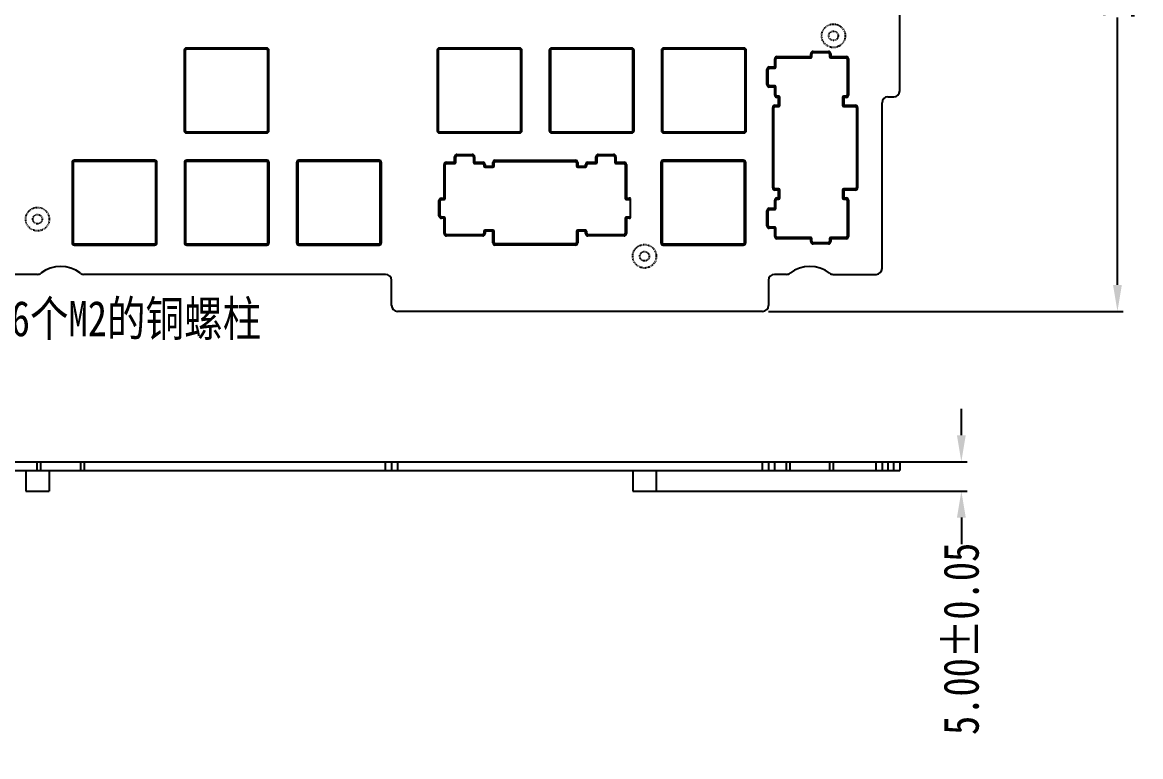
# Model space of a CAD drawing. Header units: inches. Extents: x 1530 to 2079, y 82 to 346.
# Drawn here: x 1888.9 to 2078.8, y 82.3 to 207 of the extents above; entities that cross this region are included whole.
import ezdxf

# ---------------------------------------------------------------- set-up
doc = ezdxf.new("R2010")
doc.units = ezdxf.units.IN
doc.header["$LTSCALE"] = 0.909449
doc.header["$MEASUREMENT"] = 0
doc.header["$PDMODE"] = 3
doc.header["$PDSIZE"] = 0.3125
doc.linetypes.add('HIDDEN', pattern=[0.2, 0.1, -0.1])
doc.linetypes.add('PHANTOM', pattern=[0.8, 0.45, -0.05, 0.1, -0.05, 0.1, -0.05])
doc.layers.get('0').update_dxf_attribs({"linetype": 'CONTINUOUS'})
doc.layers.get('Defpoints').update_dxf_attribs({"linetype": 'CONTINUOUS'})
for name, color, linetype in [('DEFAULT_2', 8, 'HIDDEN'), ('DEFAULT_3', 7, 'PHANTOM'), ('文字', 4, 'CONTINUOUS')]:
    doc.layers.add(name, color=color, linetype=linetype)
doc.styles.get("Standard").update_dxf_attribs({"font": 'txt', "width": 0.8})
doc.dimstyles.get("Standard").update_dxf_attribs({"dimtxt": 6, "dimasz": 4.5, "dimexe": 1, "dimexo": 1, "dimgap": 0.09, "dimtad": 0, "dimzin": 1, "dimdsep": 46, "dimtxsty": 'Standard', "dimcen": 0.09, "dimclrd": 5, "dimclre": 5, "dimclrt": 1, "dimadec": 0, "dimazin": 0, "dimtp": 0.01, "dimtm": 0.01, "dimtfac": 1, "dimtofl": 0, "dimtmove": 0, "dimatfit": 3, "dimfxl": 1, "dimtolj": 1, "dimtzin": 4, "dimarcsym": 0})

# ---------------------------------------------------------------- blocks, each defined once
blk = doc.blocks.new('*D6')
at = {"layer": 'DEFAULT_3', "color": 3, "linetype": 'ByBlock', "lineweight": -2, "transparency": 16777216}
for p, q in [((2015.62, 295.42), (2075.87, 295.42)), ((2074.87, 290.92), (2074.87, 243.18)), ((2074.87, 162.39), (2074.87, 207.8)), ((2015.62, 157.89), (2075.87, 157.89))]:
    blk.add_line(p, q, dxfattribs=at)
at = {"layer": 'DEFAULT_3', "color": 3, "linetype": 'ByBlock', "transparency": 16777216}
for points in [[(2075.62, 290.92), (2074.12, 290.92), (2074.87, 295.42)], [(2074.12, 162.39), (2075.62, 162.39), (2074.87, 157.89)]]:
    blk.add_solid(points, dxfattribs=at)
at = {"layer": 'Defpoints', "color": 0, "linetype": 'ByBlock', "transparency": 16777216}
for p in [(2014.62, 295.42), (2014.62, 157.89), (2074.87, 157.89)]:
    blk.add_point(p, dxfattribs=at)
at = {"layer": 'DEFAULT_3', "color": 3, "linetype": 'ByBlock', "transparency": 16777216, "insert": (2074.87, 225.49), "char_height": 6, "attachment_point": 5, "rotation": 90}
blk.add_mtext('\\A1;137.40%%P0.1', dxfattribs=at)
blk = doc.blocks.new('*D10')
at = {"layer": 'DEFAULT_3', "color": 3, "linetype": 'ByBlock', "lineweight": -2, "transparency": 16777216}
for p, q in [((2048.37, 136.86), (2048.37, 141.36)), ((1995.58, 132.36), (2049.37, 132.36)), ((1995.58, 127.36), (2049.37, 127.36)), ((2048.37, 122.86), (2048.37, 118.36))]:
    blk.add_line(p, q, dxfattribs=at)
at = {"layer": 'DEFAULT_3', "color": 3, "linetype": 'ByBlock', "transparency": 16777216}
for points in [[(2047.62, 136.86), (2049.12, 136.86), (2048.37, 132.36)], [(2049.12, 122.86), (2047.62, 122.86), (2048.37, 127.36)]]:
    blk.add_solid(points, dxfattribs=at)
at = {"layer": 'Defpoints', "color": 0, "linetype": 'ByBlock', "transparency": 16777216}
for p in [(1994.58, 132.36), (1994.58, 127.36), (2048.37, 127.36)]:
    blk.add_point(p, dxfattribs=at)
at = {"layer": 'DEFAULT_3', "color": 3, "linetype": 'ByBlock', "transparency": 16777216, "insert": (2048.37, 102.27), "char_height": 6, "attachment_point": 5, "rotation": 90}
blk.add_mtext('5.00%%P0.05', dxfattribs=at)

msp = doc.modelspace()

# ---------------------------------------------------------------- linework, layer by layer
at = {"color": 7, "linetype": 'Continuous'}
for p, q in [((2037.904, 195.327), (2037.904, 257.327)), ((1916.607, 202.208), (1916.407, 202.208)), ((1916.407, 202.208), (1916.407, 188.608)), ((1916.607, 202.208), (1916.607, 188.608)), ((1930.407, 202.608), (1916.807, 202.608)), ((1916.807, 202.608), (1916.807, 202.408)), ((1930.407, 202.408), (1916.807, 202.408)), ((1930.407, 202.408), (1930.407, 202.608)), ((1930.807, 202.208), (1930.607, 202.208)), ((1930.607, 188.608), (1930.607, 202.208)), ((1930.807, 188.608), (1930.807, 202.208)), ((1959.552, 202.208), (1959.352, 202.208)), ((1959.352, 202.208), (1959.352, 188.608)), ((1959.552, 202.208), (1959.552, 188.608)), ((1973.352, 202.608), (1959.752, 202.608)), ((1959.752, 202.608), (1959.752, 202.408)), ((1973.352, 202.408), (1959.752, 202.408)), ((1973.352, 202.408), (1973.352, 202.608)), ((1973.752, 202.208), (1973.552, 202.208)), ((1973.552, 188.608), (1973.552, 202.208)), ((1973.752, 188.608), (1973.752, 202.208)), ((1978.602, 202.208), (1978.402, 202.208)), ((1978.402, 202.208), (1978.402, 188.608)), ((1978.602, 202.208), (1978.602, 188.608)), ((1992.402, 202.608), (1978.802, 202.608)), ((1978.802, 202.608), (1978.802, 202.408)), ((1992.402, 202.408), (1978.802, 202.408)), ((1992.402, 202.408), (1992.402, 202.608)), ((1992.802, 202.208), (1992.602, 202.208)), ((1992.602, 188.608), (1992.602, 202.208)), ((1992.802, 188.608), (1992.802, 202.208)), ((1997.652, 202.208), (1997.452, 202.208)), ((1997.452, 202.208), (1997.452, 188.608)), ((1997.652, 202.208), (1997.652, 188.608)), ((2011.452, 202.608), (1997.852, 202.608)), ((1997.852, 202.608), (1997.852, 202.408)), ((2011.452, 202.408), (1997.852, 202.408)), ((2011.452, 202.408), (2011.452, 202.608)), ((2011.852, 202.208), (2011.652, 202.208)), ((2011.652, 188.608), (2011.652, 202.208)), ((2011.852, 188.608), (2011.852, 202.208)), ((2022.797, 201.171), (2022.797, 201.646)), ((2022.997, 201.171), (2022.997, 201.646)), ((2023.197, 202.046), (2025.807, 202.046)), ((2023.197, 201.846), (2025.807, 201.846)), ((2026.007, 201.646), (2026.007, 201.171)), ((2026.207, 201.646), (2026.207, 201.171)), ((2015.747, 199.396), (2016.697, 199.396)), ((2016.697, 199.396), (2016.697, 200.771)), ((2016.897, 199.396), (2016.897, 200.771)), ((2017.097, 201.171), (2022.797, 201.171)), ((2017.097, 200.971), (2022.797, 200.971)), ((2026.207, 201.171), (2028.807, 201.171)), ((2026.207, 200.971), (2028.807, 200.971)), ((2029.007, 200.771), (2029.007, 194.621)), ((2029.207, 200.771), (2029.207, 194.621)), ((2015.347, 196.396), (2015.347, 198.996)), ((2015.547, 196.396), (2015.547, 198.996)), ((2015.747, 199.196), (2016.697, 199.196)), ((2016.697, 196.196), (2015.747, 196.196)), ((2016.697, 195.996), (2015.747, 195.996)), ((2016.697, 194.621), (2016.697, 195.996)), ((2016.897, 194.621), (2016.897, 195.996)), ((2017.352, 194.421), (2017.097, 194.421)), ((2017.352, 194.221), (2017.097, 194.221)), ((2017.352, 192.896), (2017.352, 194.221)), ((2017.552, 192.896), (2017.552, 194.221)), ((2028.207, 194.221), (2028.207, 192.896)), ((2028.807, 194.421), (2028.407, 194.421)), ((2028.807, 194.221), (2028.407, 194.221)), ((2028.407, 194.221), (2028.407, 192.896)), ((2035.904, 194.327), (2036.904, 194.327)), ((2016.352, 178.896), (2016.352, 192.496)), ((2016.552, 178.896), (2016.552, 192.496)), ((2016.752, 192.896), (2017.352, 192.896)), ((2016.752, 192.696), (2017.352, 192.696)), ((2028.407, 192.896), (2030.352, 192.896)), ((2028.407, 192.696), (2030.352, 192.696)), ((2030.552, 192.496), (2030.552, 178.896)), ((2030.752, 192.496), (2030.752, 178.896)), ((2034.904, 165.174), (2034.904, 193.327)), ((1916.407, 188.608), (1916.607, 188.608)), ((1916.807, 188.408), (1930.407, 188.408)), ((1916.807, 188.408), (1916.807, 188.208)), ((1916.807, 188.208), (1930.407, 188.208)), ((1930.407, 188.208), (1930.407, 188.408)), ((1930.607, 188.608), (1930.807, 188.608)), ((1959.352, 188.608), (1959.552, 188.608)), ((1959.752, 188.408), (1973.352, 188.408)), ((1959.752, 188.408), (1959.752, 188.208)), ((1959.752, 188.208), (1973.352, 188.208)), ((1973.352, 188.208), (1973.352, 188.408)), ((1973.552, 188.608), (1973.752, 188.608)), ((1978.402, 188.608), (1978.602, 188.608)), ((1978.802, 188.408), (1992.402, 188.408)), ((1978.802, 188.408), (1978.802, 188.208)), ((1978.802, 188.208), (1992.402, 188.208)), ((1992.402, 188.208), (1992.402, 188.408)), ((1992.602, 188.608), (1992.802, 188.608)), ((1997.452, 188.608), (1997.652, 188.608)), ((1997.852, 188.408), (2011.452, 188.408)), ((1997.852, 188.408), (1997.852, 188.208)), ((1997.852, 188.208), (2011.452, 188.208)), ((2011.452, 188.208), (2011.452, 188.408)), ((2011.652, 188.608), (2011.852, 188.608)), ((1962.731, 184.563), (1965.331, 184.563)), ((1962.731, 184.363), (1965.331, 184.363)), ((1986.731, 184.563), (1989.331, 184.563)), ((1986.731, 184.363), (1989.331, 184.363)), ((1897.597, 183.158), (1897.397, 183.158)), ((1897.397, 183.158), (1897.397, 169.558)), ((1897.597, 183.158), (1897.597, 169.558)), ((1911.397, 183.558), (1897.797, 183.558)), ((1897.797, 183.558), (1897.797, 183.358)), ((1911.397, 183.358), (1897.797, 183.358)), ((1911.397, 183.358), (1911.397, 183.558)), ((1911.797, 183.158), (1911.597, 183.158)), ((1911.597, 169.558), (1911.597, 183.158)), ((1911.797, 169.558), (1911.797, 183.158)), ((1916.647, 183.158), (1916.447, 183.158)), ((1916.447, 183.158), (1916.447, 169.558)), ((1916.647, 183.158), (1916.647, 169.558)), ((1930.447, 183.558), (1916.847, 183.558)), ((1916.847, 183.558), (1916.847, 183.358)), ((1930.447, 183.358), (1916.847, 183.358)), ((1930.447, 183.358), (1930.447, 183.558)), ((1930.847, 183.158), (1930.647, 183.158)), ((1930.647, 169.558), (1930.647, 183.158)), ((1930.847, 169.558), (1930.847, 183.158)), ((1935.697, 183.158), (1935.497, 183.158)), ((1935.497, 183.158), (1935.497, 169.558)), ((1935.697, 183.158), (1935.697, 169.558)), ((1949.497, 183.558), (1935.897, 183.558)), ((1935.897, 183.558), (1935.897, 183.358)), ((1949.497, 183.358), (1935.897, 183.358)), ((1949.497, 183.358), (1949.497, 183.558)), ((1949.897, 183.158), (1949.697, 183.158)), ((1949.697, 169.558), (1949.697, 183.158)), ((1949.897, 169.558), (1949.897, 183.158)), ((1960.556, 177.113), (1960.556, 182.813)), ((1960.756, 177.113), (1960.756, 182.813)), ((1960.956, 183.213), (1962.331, 183.213)), ((1960.956, 183.013), (1962.331, 183.013)), ((1962.331, 183.213), (1962.331, 184.163)), ((1962.531, 183.213), (1962.531, 184.163)), ((1965.531, 184.163), (1965.531, 183.213)), ((1965.731, 184.163), (1965.731, 183.213)), ((1965.731, 183.213), (1967.106, 183.213)), ((1965.731, 183.013), (1967.106, 183.013)), ((1967.306, 182.813), (1967.306, 182.558)), ((1967.506, 182.813), (1967.506, 182.558)), ((1967.506, 182.558), (1968.831, 182.558)), ((1967.506, 182.358), (1968.831, 182.358)), ((1968.831, 182.558), (1968.831, 183.158)), ((1969.031, 182.558), (1969.031, 183.158)), ((1969.231, 183.558), (1982.831, 183.558)), ((1969.231, 183.358), (1982.831, 183.358)), ((1983.031, 183.158), (1983.031, 182.558)), ((1983.231, 183.158), (1983.231, 182.558)), ((1983.231, 182.558), (1984.556, 182.558)), ((1983.231, 182.358), (1984.556, 182.358)), ((1984.556, 182.558), (1984.556, 182.813)), ((1984.756, 182.558), (1984.756, 182.813)), ((1984.956, 183.213), (1986.331, 183.213)), ((1984.956, 183.013), (1986.331, 183.013)), ((1986.331, 183.213), (1986.331, 184.163)), ((1986.531, 183.213), (1986.531, 184.163)), ((1989.531, 184.163), (1989.531, 183.213)), ((1989.731, 184.163), (1989.731, 183.213)), ((1989.731, 183.213), (1991.106, 183.213)), ((1989.731, 183.013), (1991.106, 183.013)), ((1991.306, 182.813), (1991.306, 177.113)), ((1991.506, 182.813), (1991.506, 177.113)), ((1997.552, 183.158), (1997.352, 183.158)), ((1997.352, 183.158), (1997.352, 169.558)), ((1997.552, 183.158), (1997.552, 169.558)), ((2011.352, 183.558), (1997.752, 183.558)), ((1997.752, 183.558), (1997.752, 183.358)), ((2011.352, 183.358), (1997.752, 183.358)), ((2011.352, 183.358), (2011.352, 183.558)), ((2011.752, 183.158), (2011.552, 183.158)), ((2011.552, 169.558), (2011.552, 183.158)), ((2011.752, 169.558), (2011.752, 183.158)), ((2017.352, 178.696), (2016.752, 178.696)), ((2017.352, 178.496), (2016.752, 178.496)), ((2017.352, 177.171), (2017.352, 178.496)), ((2017.552, 177.171), (2017.552, 178.496)), ((2028.207, 178.496), (2028.207, 177.171)), ((2030.352, 178.696), (2028.407, 178.696)), ((2030.352, 178.496), (2028.407, 178.496)), ((2028.407, 178.496), (2028.407, 177.171)), ((1959.681, 174.103), (1959.681, 176.713)), ((1959.881, 174.103), (1959.881, 176.713)), ((1960.081, 177.113), (1960.556, 177.113)), ((1960.081, 176.913), (1960.556, 176.913)), ((1991.506, 177.113), (1991.981, 177.113)), ((1991.506, 176.913), (1991.981, 176.913)), ((1992.181, 173.757), (1992.181, 177.06)), ((2016.697, 175.396), (2016.697, 176.771)), ((2016.897, 175.396), (2016.897, 176.771)), ((2017.097, 177.171), (2017.352, 177.171)), ((2017.097, 176.971), (2017.352, 176.971)), ((2028.407, 177.171), (2028.807, 177.171)), ((2028.407, 176.971), (2028.807, 176.971)), ((2029.007, 176.771), (2029.007, 170.621)), ((2029.207, 176.771), (2029.207, 170.621)), ((2015.347, 172.396), (2015.347, 174.996)), ((2015.547, 172.396), (2015.547, 174.996)), ((2015.747, 175.396), (2016.697, 175.396)), ((2015.747, 175.196), (2016.697, 175.196)), ((1960.556, 173.903), (1960.081, 173.903)), ((1960.556, 173.703), (1960.081, 173.703)), ((1960.556, 171.103), (1960.556, 173.703)), ((1960.756, 171.103), (1960.756, 173.703)), ((1991.306, 173.703), (1991.306, 171.103)), ((1991.981, 173.903), (1991.506, 173.903)), ((1991.981, 173.703), (1991.506, 173.703)), ((1991.506, 173.703), (1991.506, 171.103)), ((1967.106, 170.903), (1960.956, 170.903)), ((1967.306, 171.503), (1967.306, 171.103)), ((1968.831, 171.703), (1967.506, 171.703)), ((1968.831, 171.503), (1967.506, 171.503)), ((1967.506, 171.503), (1967.506, 171.103)), ((1968.831, 169.558), (1968.831, 171.503)), ((1969.031, 169.558), (1969.031, 171.503)), ((1983.031, 171.503), (1983.031, 169.558)), ((1984.556, 171.703), (1983.231, 171.703)), ((1984.556, 171.503), (1983.231, 171.503)), ((1983.231, 171.503), (1983.231, 169.558)), ((1984.556, 171.103), (1984.556, 171.503)), ((1984.756, 171.103), (1984.756, 171.503)), ((1991.106, 170.903), (1984.956, 170.903)), ((2016.697, 172.196), (2015.747, 172.196)), ((2016.697, 171.996), (2015.747, 171.996)), ((2016.697, 170.621), (2016.697, 171.996)), ((2016.897, 170.621), (2016.897, 171.996)), ((1897.397, 169.558), (1897.597, 169.558)), ((1897.797, 169.358), (1911.397, 169.358)), ((1897.797, 169.358), (1897.797, 169.158)), ((1897.797, 169.158), (1911.397, 169.158)), ((1911.397, 169.158), (1911.397, 169.358)), ((1911.597, 169.558), (1911.797, 169.558)), ((1916.447, 169.558), (1916.647, 169.558)), ((1916.847, 169.358), (1930.447, 169.358)), ((1916.847, 169.358), (1916.847, 169.158)), ((1916.847, 169.158), (1930.447, 169.158)), ((1930.447, 169.158), (1930.447, 169.358)), ((1930.647, 169.558), (1930.847, 169.558)), ((1935.497, 169.558), (1935.697, 169.558)), ((1935.897, 169.358), (1949.497, 169.358)), ((1935.897, 169.358), (1935.897, 169.158)), ((1935.897, 169.158), (1949.497, 169.158)), ((1949.497, 169.158), (1949.497, 169.358)), ((1949.697, 169.558), (1949.897, 169.558)), ((1967.106, 170.703), (1960.956, 170.703)), ((1982.831, 169.358), (1969.231, 169.358)), ((1982.831, 169.158), (1969.231, 169.158)), ((1991.106, 170.703), (1984.956, 170.703)), ((1997.352, 169.558), (1997.552, 169.558)), ((1997.752, 169.358), (2011.352, 169.358)), ((1997.752, 169.358), (1997.752, 169.158)), ((1997.752, 169.158), (2011.352, 169.158)), ((2011.352, 169.158), (2011.352, 169.358)), ((2011.552, 169.558), (2011.752, 169.558)), ((2022.797, 170.421), (2017.097, 170.421)), ((2022.797, 170.221), (2017.097, 170.221)), ((2022.797, 169.746), (2022.797, 170.221)), ((2022.997, 169.746), (2022.997, 170.221)), ((2025.807, 169.546), (2023.197, 169.546)), ((2025.807, 169.346), (2023.197, 169.346)), ((2026.007, 170.221), (2026.007, 169.746)), ((2028.807, 170.421), (2026.207, 170.421)), ((2028.807, 170.221), (2026.207, 170.221)), ((2026.207, 170.221), (2026.207, 169.746)), ((1891.475, 164.174), (1851.949, 164.174)), ((1950.625, 164.174), (1899.415, 164.174)), ((2018.675, 164.174), (2016.625, 164.174)), ((2026.615, 164.174), (2033.904, 164.174)), ((1951.625, 158.892), (1951.625, 163.174)), ((2015.625, 163.174), (2015.625, 158.892)), ((2014.625, 157.892), (1952.625, 157.892)), ((1600.742, 132.358), (2037.904, 132.358)), ((1891.475, 130.858), (1891.475, 132.358)), ((1892.086, 130.858), (1892.086, 132.358)), ((1898.804, 132.358), (1898.804, 130.858)), ((1899.415, 132.358), (1899.415, 130.858)), ((1950.625, 130.858), (1950.625, 132.358)), ((1951.625, 132.358), (1951.625, 130.858)), ((1952.625, 132.358), (1952.625, 130.858)), ((2014.625, 130.858), (2014.625, 132.358)), ((2015.625, 132.358), (2015.625, 130.858)), ((2016.625, 132.358), (2016.625, 130.858)), ((2018.675, 130.858), (2018.675, 132.358)), ((2019.286, 130.858), (2019.286, 132.358)), ((2026.004, 132.358), (2026.004, 130.858)), ((2026.615, 132.358), (2026.615, 130.858)), ((2033.904, 130.858), (2033.904, 132.358)), ((2034.904, 132.358), (2034.904, 130.858)), ((2035.904, 132.358), (2035.904, 130.858)), ((2036.904, 130.858), (2036.904, 132.358)), ((2037.904, 132.358), (2037.904, 130.858)), ((1600.742, 130.858), (2037.904, 130.858)), ((1889.517, 130.858), (1889.517, 127.358)), ((1893.517, 130.858), (1893.517, 127.358)), ((1992.577, 130.858), (1992.577, 127.358)), ((1996.577, 130.858), (1996.577, 127.358)), ((1889.517, 127.358), (1893.517, 127.358)), ((1992.577, 127.358), (1996.577, 127.358))]:
    msp.add_line(p, q, dxfattribs=at)
for centre, radius, start, end in [((1916.807, 202.208), 0.4, 90.00032, 179.99968), ((1916.807, 202.208), 0.2, 89.99975, 180), ((1930.407, 202.208), 0.4, 0.00032, 89.99968), ((1930.407, 202.208), 0.2, 359.99975, 90), ((1959.752, 202.208), 0.4, 90.00032, 179.99968), ((1959.752, 202.208), 0.2, 89.99975, 180), ((1973.352, 202.208), 0.4, 0.00032, 89.99968), ((1973.352, 202.208), 0.2, 359.99975, 90), ((1978.802, 202.208), 0.4, 90.00032, 179.99968), ((1978.802, 202.208), 0.2, 89.99975, 180), ((1992.402, 202.208), 0.4, 0.00032, 89.99968), ((1992.402, 202.208), 0.2, 359.99975, 90), ((1997.852, 202.208), 0.4, 90.00032, 179.99968), ((1997.852, 202.208), 0.2, 89.99975, 180), ((2011.452, 202.208), 0.4, 0.00032, 89.99968), ((2011.452, 202.208), 0.2, 359.99975, 90), ((2023.197, 201.646), 0.4, 90, 180), ((2023.197, 201.646), 0.2, 90, 180), ((2025.807, 201.646), 0.4, 0, 90), ((2025.807, 201.646), 0.2, 0, 90), ((2015.747, 198.996), 0.4, 90, 180), ((2017.097, 200.771), 0.4, 90, 180), ((2016.697, 199.396), 0.2, 270, 0), ((2017.097, 200.771), 0.2, 90, 180), ((2022.797, 201.171), 0.2, 270, 0), ((2026.207, 201.171), 0.2, 180, 270), ((2028.807, 200.771), 0.4, 0, 90), ((2028.807, 200.771), 0.2, 0, 90), ((2015.747, 198.996), 0.2, 90, 180), ((2015.747, 196.396), 0.4, 180, 270), ((2015.747, 196.396), 0.2, 180, 270), ((2016.697, 195.996), 0.2, 0, 90), ((2017.097, 194.621), 0.4, 180, 270), ((2017.097, 194.621), 0.2, 180, 270), ((2017.352, 194.221), 0.2, 0, 90), ((2028.407, 194.221), 0.2, 90, 180), ((2028.807, 194.621), 0.4, 270, 0), ((2028.807, 194.621), 0.2, 270, 0), ((2035.904, 193.327), 1, 90, 180), ((2036.904, 195.327), 1, 270, 360), ((2016.752, 192.496), 0.4, 90, 180), ((2016.752, 192.496), 0.2, 90, 180), ((2017.352, 192.896), 0.2, 270, 0), ((2028.407, 192.896), 0.2, 180, 270), ((2030.352, 192.496), 0.4, 0, 90), ((2030.352, 192.496), 0.2, 0, 90), ((1916.807, 188.608), 0.4, 180.00032, 269.99968), ((1916.807, 188.608), 0.2, 179.99975, 270), ((1930.407, 188.608), 0.4, 270.00032, 359.99968), ((1930.407, 188.608), 0.2, 269.99975, 360), ((1959.752, 188.608), 0.4, 180.00032, 269.99968), ((1959.752, 188.608), 0.2, 179.99975, 270), ((1973.352, 188.608), 0.4, 270.00032, 359.99968), ((1973.352, 188.608), 0.2, 269.99975, 360), ((1978.802, 188.608), 0.4, 180.00032, 269.99968), ((1978.802, 188.608), 0.2, 179.99975, 270), ((1992.402, 188.608), 0.4, 270.00032, 359.99968), ((1992.402, 188.608), 0.2, 269.99975, 360), ((1997.852, 188.608), 0.4, 180.00032, 269.99968), ((1997.852, 188.608), 0.2, 179.99975, 270), ((2011.452, 188.608), 0.4, 270.00032, 359.99968), ((2011.452, 188.608), 0.2, 269.99975, 360), ((1962.731, 184.163), 0.4, 90, 180), ((1962.731, 184.163), 0.2, 90, 180), ((1965.331, 184.163), 0.4, 0, 90), ((1965.331, 184.163), 0.2, 0, 90), ((1986.731, 184.163), 0.4, 90, 180), ((1986.731, 184.163), 0.2, 90, 180), ((1989.331, 184.163), 0.4, 0, 90), ((1989.331, 184.163), 0.2, 0, 90), ((1897.797, 183.158), 0.4, 90.00032, 179.99968), ((1897.797, 183.158), 0.2, 89.99975, 180), ((1911.397, 183.158), 0.4, 0.00032, 89.99968), ((1911.397, 183.158), 0.2, 359.99975, 90), ((1916.847, 183.158), 0.4, 90.00032, 179.99968), ((1916.847, 183.158), 0.2, 89.99975, 180), ((1930.447, 183.158), 0.4, 0.00032, 89.99968), ((1930.447, 183.158), 0.2, 359.99975, 90), ((1935.897, 183.158), 0.4, 90.00032, 179.99968), ((1935.897, 183.158), 0.2, 89.99975, 180), ((1949.497, 183.158), 0.4, 0.00032, 89.99968), ((1949.497, 183.158), 0.2, 359.99975, 90), ((1960.956, 182.813), 0.4, 90, 180), ((1960.956, 182.813), 0.2, 90, 180), ((1962.331, 183.213), 0.2, 270, 0), ((1965.731, 183.213), 0.2, 180, 270), ((1967.106, 182.813), 0.4, 0, 90), ((1967.106, 182.813), 0.2, 0, 90), ((1967.506, 182.558), 0.2, 180, 270), ((1969.231, 183.158), 0.4, 90, 180), ((1968.831, 182.558), 0.2, 270, 0), ((1969.231, 183.158), 0.2, 90, 180), ((1982.831, 183.158), 0.4, 0, 90), ((1982.831, 183.158), 0.2, 0, 90), ((1983.231, 182.558), 0.2, 180, 270), ((1984.956, 182.813), 0.4, 90, 180), ((1984.556, 182.558), 0.2, 270, 0), ((1984.956, 182.813), 0.2, 90, 180), ((1986.331, 183.213), 0.2, 270, 0), ((1989.731, 183.213), 0.2, 180, 270), ((1991.106, 182.813), 0.4, 0, 90), ((1991.106, 182.813), 0.2, 0, 90), ((1997.752, 183.158), 0.4, 90.00032, 179.99968), ((1997.752, 183.158), 0.2, 89.99975, 180), ((2011.352, 183.158), 0.4, 0.00032, 89.99968), ((2011.352, 183.158), 0.2, 359.99975, 90), ((2016.752, 178.896), 0.4, 180, 270), ((2016.752, 178.896), 0.2, 180, 270), ((2017.352, 178.496), 0.2, 0, 90), ((2028.407, 178.496), 0.2, 90, 180), ((2030.352, 178.896), 0.4, 270, 0), ((2030.352, 178.896), 0.2, 270, 0), ((1960.081, 176.713), 0.4, 90, 180), ((1960.081, 176.713), 0.2, 90, 180), ((1960.556, 177.113), 0.2, 270, 0), ((1991.506, 177.113), 0.2, 180, 270), ((1991.981, 176.713), 0.4, 60, 90), ((1991.981, 176.713), 0.2, 0, 90), ((2017.097, 176.771), 0.4, 90, 180), ((2017.097, 176.771), 0.2, 90, 180), ((2017.352, 177.171), 0.2, 270, 0), ((2028.407, 177.171), 0.2, 180, 270), ((2028.807, 176.771), 0.4, 0, 90), ((2028.807, 176.771), 0.2, 0, 90), ((2015.747, 174.996), 0.4, 90, 180), ((2015.747, 174.996), 0.2, 90, 180), ((2016.697, 175.396), 0.2, 270, 0), ((1960.081, 174.103), 0.4, 180, 270), ((1960.081, 174.103), 0.2, 180, 270), ((1960.556, 173.703), 0.2, 0, 90), ((1991.506, 173.703), 0.2, 90, 180), ((1991.981, 174.103), 0.4, 270, 300), ((1960.956, 171.103), 0.4, 180, 270), ((1960.956, 171.103), 0.2, 180, 270), ((1967.106, 171.103), 0.4, 270, 0), ((1967.106, 171.103), 0.2, 270, 0), ((1967.506, 171.503), 0.2, 90, 180), ((1968.831, 171.503), 0.2, 0, 90), ((1983.231, 171.503), 0.2, 90, 180), ((1984.556, 171.503), 0.2, 0, 90), ((1984.956, 171.103), 0.4, 180, 270), ((1984.956, 171.103), 0.2, 180, 270), ((1991.106, 171.103), 0.4, 270, 0), ((1991.106, 171.103), 0.2, 270, 0), ((2015.747, 172.396), 0.4, 180, 270), ((2015.747, 172.396), 0.2, 180, 270), ((2016.697, 171.996), 0.2, 0, 90), ((1897.797, 169.558), 0.4, 180.00032, 269.99968), ((1897.797, 169.558), 0.2, 179.99975, 270), ((1911.397, 169.558), 0.4, 270.00032, 359.99968), ((1911.397, 169.558), 0.2, 269.99975, 360), ((1916.847, 169.558), 0.4, 180.00032, 269.99968), ((1916.847, 169.558), 0.2, 179.99975, 270), ((1930.447, 169.558), 0.4, 270.00032, 359.99968), ((1930.447, 169.558), 0.2, 269.99975, 360), ((1935.897, 169.558), 0.4, 180.00032, 269.99968), ((1935.897, 169.558), 0.2, 179.99975, 270), ((1949.497, 169.558), 0.4, 270.00032, 359.99968), ((1949.497, 169.558), 0.2, 269.99975, 360), ((1969.231, 169.558), 0.4, 180, 270), ((1969.231, 169.558), 0.2, 180, 270), ((1982.831, 169.558), 0.4, 270, 360), ((1982.831, 169.558), 0.2, 270, 0), ((1997.752, 169.558), 0.4, 180.00032, 269.99968), ((1997.752, 169.558), 0.2, 179.99975, 270), ((2011.352, 169.558), 0.4, 270.00032, 359.99968), ((2011.352, 169.558), 0.2, 269.99975, 360), ((2017.097, 170.621), 0.4, 180, 270), ((2017.097, 170.621), 0.2, 180, 270), ((2022.797, 170.221), 0.2, 0, 90), ((2023.197, 169.746), 0.4, 180, 270), ((2023.197, 169.746), 0.2, 180, 270), ((2025.807, 169.746), 0.4, 270, 0), ((2025.807, 169.746), 0.2, 270, 0), ((2026.207, 170.221), 0.2, 90, 180), ((2028.807, 170.621), 0.4, 270, 0), ((2028.807, 170.621), 0.2, 270, 0), ((1895.445, 160.027), 5.5, 52.35838, 127.64162), ((2022.645, 160.027), 5.5, 52.35838, 127.64162), ((1891.475, 165.174), 1, 270, 307.64162), ((1899.415, 165.174), 1, 232.35838, 270), ((1950.625, 163.174), 1, 0, 90), ((2016.625, 163.174), 1, 90, 180), ((2018.675, 165.174), 1, 270, 307.64162), ((2026.615, 165.174), 1, 232.35838, 270), ((2033.904, 165.174), 1, 270, 0), ((1952.625, 158.892), 1, 180, 270), ((2014.625, 158.892), 1, 270, 360)]:
    msp.add_arc(centre, radius, start, end, dxfattribs=at)
at = {"layer": 'DEFAULT_2', "color": 8, "linetype": 'HIDDEN'}
for centre, radius in [((2026.652, 204.696), 2), ((2026.652, 204.696), 0.8), ((1891.517, 173.55), 2), ((1891.517, 173.55), 0.8), ((1994.577, 167.25), 2), ((1994.577, 167.25), 0.8)]:
    msp.add_circle(centre, radius, dxfattribs=at)
msp.add_arc((1991.981, 174.103), 0.2, 270, 0, dxfattribs=at)

# ---------------------------------------------------------------- texts
at = {"layer": '文字', "lineweight": 0, "insert": (1870.609, 159.676), "char_height": 6, "width": 98.60204, "attachment_point": 1}
msp.add_mtext('{\\fSimSun|b0|i0|c134|p54;\\C3;内镶16个M2的铜螺柱}', dxfattribs=at)

# ---------------------------------------------------------------- dimensions: what is measured, and where the dimension line sits
at = {"layer": 'DEFAULT_3', "linetype": 'ByBlock'}
dim = msp.add_linear_dim(base=(2074.872, 157.892), p1=(2014.625, 295.422), p2=(2014.625, 157.892), angle=90, text='137.40%%P0.1', dimstyle='Standard', override={"dimclrd": 3, "dimclre": 3, "dimclrt": 3, "dimtfillclr": 256}, dxfattribs=at)
dim.commit()
dim.dimension.update_dxf_attribs({"geometry": '*D6', "text_midpoint": (2074.872, 225.486), "dimtype": 160})
dim = msp.add_linear_dim(base=(2048.374, 127.358), p1=(1994.577, 132.358), p2=(1994.577, 127.358), angle=90, text='<>%%P0.05', dimstyle='Standard', override={"dimclrd": 3, "dimclre": 3, "dimclrt": 3, "dimtfillclr": 256}, dxfattribs=at)
dim.commit()
dim.dimension.update_dxf_attribs({"geometry": '*D10', "text_midpoint": (2048.374, 102.268)})

doc.saveas('drawing.dxf')
